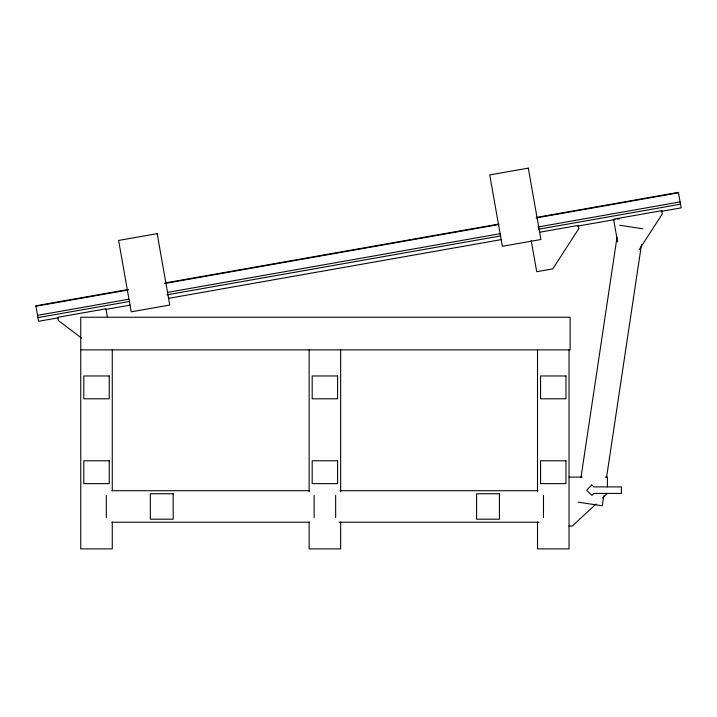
<?xml version="1.0" encoding="UTF-8"?>
<svg xmlns="http://www.w3.org/2000/svg" width="717" height="717" viewBox="0 0 717 717"><rect width="100%" height="100%" fill="white"/><g stroke="black" fill="none" stroke-linecap="round" stroke-linejoin="round"><path stroke-width="1.08" d="M80.761 349.869L80.761 317.246L570.132 317.246L570.132 349.869L80.761 349.869L80.761 548.881L112.273 548.881L112.273 522.048M580.958 477.674L617.005 237.345M603.795 495.823L602.298 505.79L578.216 502.178M606.618 476.993L641.5 244.416M639.34 249.453L662.338 213.89L661.773 210.673L613.582 219.187L617.579 241.853M595.961 504.042L572.291 526.045L569.029 526.045M602.495 497.974L607.389 493.421M128.433 289.444L35.85 305.783L38.584 321.288L58.427 317.783M164.802 283.018L498.763 224.062M536.235 217.448L678.416 192.353L681.15 207.858L661.307 211.354M35.931 306.249L128.513 289.901M164.883 283.484L498.844 224.529M536.316 217.914L678.497 192.81M37.535 315.346L129.015 299.195M167.59 292.384L500.448 233.625M537.92 227.011L680.101 201.907M37.938 317.613L129.418 301.463M166.891 294.848L500.851 235.893M538.324 229.279L680.505 204.184M539.901 232.191L578.234 225.425L578.807 228.633L552.78 268.875L536.719 271.716L531.189 240.41M105.82 309.421L130.064 305.137M168.638 298.326L501.497 239.568M577.543 226.142L615.016 219.527M617.22 219.142L619.425 218.748M569.029 477.11L582.177 477.11M605.202 477.11L607.389 477.11L607.389 486.897M111.888 490.715L309.654 490.715M340.127 490.715L537.893 490.715M111.888 522.227L309.654 522.227M339.007 522.227L539.014 522.227M619.748 225.299L642.907 228.777M81.442 337.994L58.328 320.517L57.763 317.308L105.955 308.794L107.478 317.434M569.029 349.869L569.029 548.881L537.508 548.881L537.508 522.048M543.477 495.322L543.477 517.611M537.508 349.869L537.508 491.862M340.647 349.869L340.647 491.862M340.647 522.048L340.647 548.881L309.135 548.881L309.135 522.048M335.655 495.322L335.655 517.611M314.127 495.322L314.127 517.611M309.135 349.869L309.135 491.862M112.273 349.869L112.273 490.742M106.304 495.322L106.304 517.611M591.866 484.934L586.64 490.159L591.866 495.375L593.819 493.421L621.406 493.421L621.406 486.897L593.819 486.897L591.866 484.934M157.157 233.643L118.601 240.446L131.202 311.832L169.759 305.03L157.157 233.643M528.304 168.119L489.747 174.921L502.348 246.316L540.905 239.505L528.304 168.119M109.235 375.968L83.799 375.968L83.799 398.804L109.235 398.804L109.235 375.968M337.608 375.968L312.182 375.968L312.182 398.804L337.608 398.804L337.608 375.968M565.982 375.968L540.555 375.968L540.555 398.804L565.982 398.804L565.982 375.968M109.235 460.789L83.799 460.789L83.799 483.634L109.235 483.634L109.235 460.789M337.608 460.789L312.182 460.789L312.182 483.634L337.608 483.634L337.608 460.789M565.982 460.789L540.555 460.789L540.555 483.634L565.982 483.634L565.982 460.789M173.182 493.753L150.346 493.753L150.346 519.18L173.182 519.18L173.182 493.753M499.435 493.753L476.599 493.753L476.599 519.18L499.435 519.18L499.435 493.753"/></g></svg>
